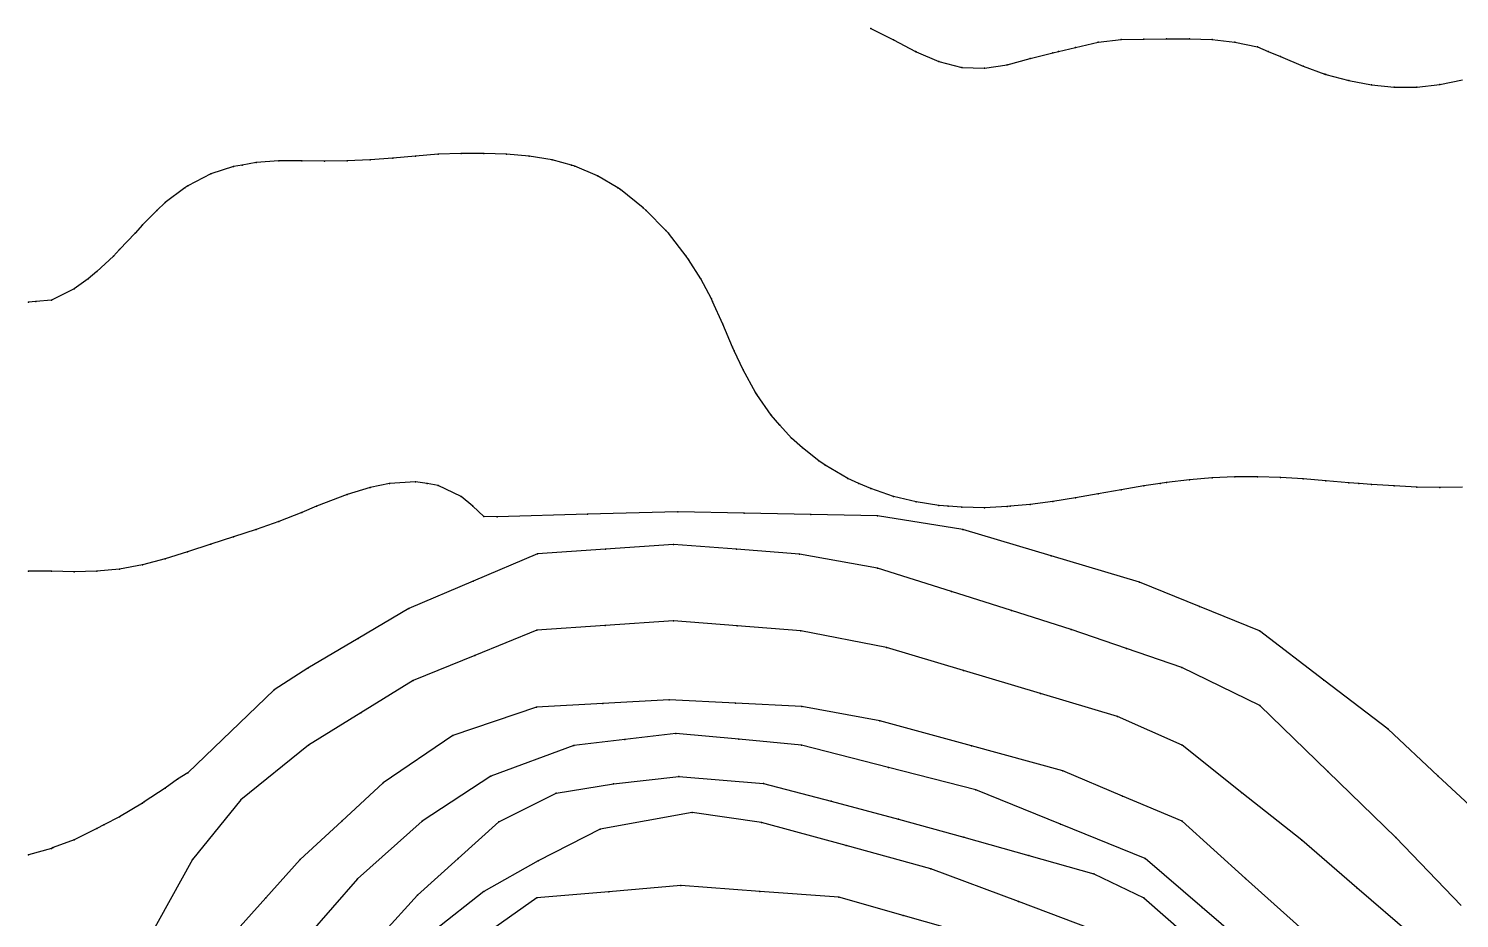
# Model space of a CAD drawing. Extents: x 5604 to 6786, y 4594 to 5776.
# Drawn here: x 5604 to 6355, y 5309 to 5776 of the extents above; entities that cross this region are included whole.
import ezdxf

# ---------------------------------------------------------------- set-up
doc = ezdxf.new("R2010")
doc.units = 0
doc.layers.get('0').update_dxf_attribs({"linetype": 'CONTINUOUS'})

msp = doc.modelspace()

# ---------------------------------------------------------------- linework, layer by layer
at = {"color": 173}
for points in [[(6045.889, 5775.85, 250), (6057.732, 5769.882, 250), (6069.295, 5763.914, 250), (6069.668, 5763.634, 250), (6081.604, 5758.505, 250), (6093.541, 5755.521, 250), (6105.477, 5755.055, 250), (6117.414, 5756.919, 250), (6129.35, 5760.09, 250), (6141.286, 5763.074, 250), (6144.271, 5763.914, 250), (6153.223, 5765.965, 250), (6165.159, 5768.763, 250), (6177.095, 5770.068, 250), (6189.032, 5770.348, 250), (6200.968, 5770.441, 250), (6212.905, 5770.441, 250), (6224.841, 5770.162, 250), (6236.777, 5768.763, 250), (6248.714, 5766.245, 250), (6254.309, 5763.914, 250), (6260.65, 5761.209, 250), (6272.586, 5756.081, 250), (6283.963, 5751.977, 250), (6284.523, 5751.791, 250), (6296.459, 5748.527, 250), (6308.396, 5746.382, 250), (6320.332, 5745.17, 250), (6332.268, 5745.17, 250), (6344.205, 5746.476, 250), (6356.141, 5748.993, 250)], [(6356.141, 5535.165, 240), (6344.205, 5535.071, 240), (6332.268, 5535.258, 240), (6320.332, 5535.817, 240), (6308.396, 5536.563, 240), (6301.774, 5537.123, 240), (6296.459, 5537.496, 240), (6284.523, 5538.521, 240), (6272.586, 5539.547, 240), (6260.65, 5540.293, 240), (6248.714, 5540.667, 240), (6236.777, 5540.667, 240), (6224.841, 5540.107, 240), (6212.905, 5539.081, 240), (6200.968, 5537.589, 240), (6197.518, 5537.123, 240), (6189.032, 5535.817, 240), (6177.095, 5533.859, 240), (6165.159, 5531.714, 240), (6153.223, 5529.663, 240), (6141.286, 5527.704, 240), (6129.35, 5526.119, 240), (6118.999, 5525.187, 240), (6117.414, 5525, 240), (6105.477, 5524.44, 240), (6093.541, 5524.627, 240), (6086.36, 5525.187, 240), (6081.604, 5525.56, 240), (6069.668, 5527.424, 240), (6057.732, 5530.315, 240), (6045.795, 5534.418, 240), (6039.547, 5537.123, 240), (6033.859, 5539.827, 240), (6021.923, 5546.728, 240), (6018.565, 5549.059, 240), (6009.986, 5555.773, 240), (6004.298, 5560.996, 240), (5998.05, 5567.709, 240), (5993.667, 5572.932, 240), (5986.114, 5583.749, 240), (5985.368, 5584.868, 240), (5978.84, 5596.805, 240), (5974.177, 5606.783, 240), (5973.338, 5608.741, 240), (5968.302, 5620.677, 240), (5962.894, 5632.614, 240), (5962.241, 5634.012, 240), (5956.739, 5644.55, 240), (5950.305, 5654.714, 240), (5949.092, 5656.486, 240), (5939.674, 5668.423, 240), (5938.368, 5669.821, 240), (5928.017, 5680.359, 240), (5926.432, 5681.851, 240), (5914.496, 5691.363, 240), (5913.097, 5692.295, 240), (5902.559, 5698.637, 240), (5890.623, 5703.672, 240), (5888.851, 5704.232, 240), (5878.687, 5706.936, 240), (5866.75, 5708.895, 240), (5854.813, 5709.92, 240), (5842.877, 5710.387, 240), (5830.941, 5710.387, 240), (5819.004, 5709.92, 240), (5807.068, 5708.988, 240), (5795.132, 5707.869, 240), (5783.195, 5706.936, 240), (5771.259, 5706.376, 240), (5759.323, 5706.283, 240), (5747.386, 5706.47, 240), (5735.45, 5706.47, 240), (5723.514, 5705.538, 240), (5716.146, 5704.232, 240), (5711.577, 5703.393, 240), (5699.641, 5699.663, 240), (5687.705, 5693.415, 240), (5686.026, 5692.295, 240), (5675.768, 5684.649, 240), (5671.479, 5680.359, 240), (5663.832, 5672.806, 240), (5660.008, 5668.423, 240), (5651.896, 5659.937, 240), (5648.725, 5656.486, 240), (5639.959, 5648.374, 240), (5635.39, 5644.55, 240), (5628.023, 5639.328, 240), (5616.086, 5633.267, 240), (5607.973, 5632.614, 240), (5604.15, 5632.334, 240)], [(6369.483, 5359.374, 220), (6343.305, 5383.771, 220), (6317.126, 5408.168, 220), (6283.402, 5433.951, 220), (6249.679, 5459.733, 220), (6218.246, 5472.513, 220), (6186.813, 5485.292, 220), (6140.432, 5499.16, 220), (6094.051, 5513.028, 220), (6049.297, 5520.14, 220), (6014.396, 5520.858, 220), (5979.494, 5521.577, 220), (5944.593, 5522.295, 220), (5897.221, 5520.982, 220), (5849.848, 5519.67, 220), (5842.877, 5519.871, 220), (5837.189, 5525.187, 220), (5830.941, 5530.315, 220), (5819.004, 5536.097, 220), (5813.129, 5537.123, 220), (5807.068, 5538.055, 220), (5793.453, 5537.123, 220), (5783.195, 5534.978, 220), (5771.259, 5531.341, 220), (5755.126, 5525.187, 220), (5747.386, 5521.922, 220), (5735.45, 5517.26, 220), (5723.514, 5512.97, 220), (5711.577, 5509.147, 220), (5699.641, 5505.23, 220), (5687.518, 5501.313, 220), (5675.768, 5497.583, 220), (5663.832, 5494.413, 220), (5651.896, 5492.175, 220), (5639.959, 5491.056, 220), (5628.023, 5490.776, 220), (5616.086, 5491.056, 220), (5604.15, 5491.149, 220)], [(6355.546, 5315.599, 200), (6321.165, 5351.425, 200), (6285.476, 5386.008, 200), (6249.787, 5420.592, 200), (6208.926, 5440.534, 200), (6179.958, 5450.513, 200), (6150.991, 5460.491, 200), (6119.597, 5470.454, 200), (6088.202, 5480.417, 200), (6049.408, 5492.752, 200), (6008.515, 5500.105, 200), (5975.406, 5502.599, 200), (5942.297, 5505.092, 200), (5906.646, 5502.612, 200), (5870.995, 5500.131, 200), (5837.237, 5485.79, 200), (5803.479, 5471.449, 200), (5777.05, 5455.841, 200), (5750.62, 5440.232, 200), (5732.984, 5428.786, 200), (5687.705, 5385.307, 200), (5682.296, 5381.95, 200), (5675.768, 5377.288, 200), (5664.671, 5370.014, 200), (5663.832, 5369.361, 200), (5651.896, 5362.273, 200), (5643.596, 5358.077, 200), (5639.959, 5356.026, 200), (5628.023, 5350.151, 200), (5617.112, 5346.141, 200), (5616.086, 5345.582, 200), (5604.15, 5342.317, 200)], [(6329.531, 5300.028, 180), (6300.695, 5324.954, 180), (6271.859, 5349.88, 180), (6240.493, 5374.849, 180), (6209.127, 5399.818, 180), (6175.145, 5414.918, 180), (6134.782, 5426.978, 180), (6094.42, 5439.038, 180), (6054.058, 5451.098, 180), (6009.164, 5459.809, 180), (5975.767, 5462.392, 180), (5942.37, 5464.974, 180), (5906.486, 5462.546, 180), (5870.603, 5460.118, 180), (5838.241, 5446.927, 180), (5805.878, 5433.735, 180), (5778.382, 5416.776, 180), (5750.885, 5399.818, 180), (5715.51, 5371.056, 180), (5690.168, 5339.86, 180), (5666.671, 5297.431, 180)], [(6275.688, 5299.88, 160), (6242.392, 5329.902, 160), (6209.097, 5359.924, 160), (6177.836, 5373.112, 160), (6146.576, 5386.301, 160), (6098.603, 5399.458, 160), (6050.63, 5412.614, 160), (6009.66, 5420.013, 160), (5974.894, 5421.808, 160), (5940.127, 5423.602, 160), (5905.311, 5421.673, 160), (5870.494, 5419.745, 160), (5826.597, 5404.9, 160), (5790.154, 5380.026, 160), (5768.397, 5359.909, 160), (5746.642, 5339.793, 160), (5728.631, 5319.654, 160), (5710.62, 5299.515, 160)], [(6249.468, 5288.848, 140), (6219.567, 5314.563, 140), (6189.666, 5340.277, 140), (6145.256, 5358.31, 140), (6100.847, 5376.342, 140), (6055.197, 5388.091, 140), (6009.546, 5399.841, 140), (5976.544, 5402.917, 140), (5943.543, 5405.993, 140), (5916.822, 5402.854, 140), (5890.102, 5399.714, 140), (5846.583, 5383.534, 140), (5810.48, 5359.835, 140), (5776.705, 5329.663, 140), (5750.357, 5299.554, 140)], [(5789.392, 5300.464, 120), (5808.157, 5321.029, 120), (5829.419, 5340.331, 120), (5850.681, 5359.633, 120), (5880.831, 5374.528, 120), (5910.813, 5379.482, 120), (5945.218, 5383.318, 120), (5989.542, 5379.689, 120), (6024.994, 5370.358, 120), (6060.446, 5361.027, 120), (6094.551, 5351.438, 120), (6128.656, 5341.849, 120), (6162.761, 5332.26, 120), (6189.101, 5319.687, 120), (6210.425, 5300.939, 120)], [(6169.093, 5300.517, 100), (6123.224, 5317.706, 100), (6077.355, 5334.895, 100), (6032.905, 5347.082, 100), (5988.455, 5359.269, 100), (5952.171, 5364.46, 100), (5903.955, 5355.701, 100), (5871.447, 5339.123, 100)], [(5871.447, 5339.123, 100), (5842.914, 5323.027, 100), (5817.267, 5302.744, 100)], [(6096.674, 5300.825, 80), (6062.874, 5310.419, 80), (6029.075, 5320.013, 80), (5987.623, 5323.075, 80), (5946.171, 5326.137, 80), (5908.472, 5322.9, 80), (5870.772, 5319.663, 80)], [(5870.772, 5319.663, 80), (5831.938, 5292.182, 80)]]:
    msp.add_polyline3d(points, dxfattribs=at)
for p in [(6045.889, 5775.85, 250), (6200.968, 5770.441, 250), (6212.905, 5770.441, 250), (6057.732, 5769.882, 250), (6069.295, 5763.914, 250), (6069.668, 5763.634, 250), (6141.286, 5763.074, 250), (6144.271, 5763.914, 250), (6153.223, 5765.965, 250), (6165.159, 5768.763, 250), (6177.095, 5770.068, 250), (6189.032, 5770.348, 250), (6224.841, 5770.162, 250), (6236.777, 5768.763, 250), (6248.714, 5766.245, 250), (6254.309, 5763.914, 250), (6081.604, 5758.505, 250), (6093.541, 5755.521, 250), (6117.414, 5756.919, 250), (6129.35, 5760.09, 250), (6260.65, 5761.209, 250), (6272.586, 5756.081, 250), (6105.477, 5755.055, 250), (6283.963, 5751.977, 250), (6284.523, 5751.791, 250), (6296.459, 5748.527, 250), (6308.396, 5746.382, 250), (6320.332, 5745.17, 250), (6332.268, 5745.17, 250), (6344.205, 5746.476, 250), (5830.941, 5710.387, 240), (5842.877, 5710.387, 240), (5711.577, 5703.393, 240), (5716.146, 5704.232, 240), (5723.514, 5705.538, 240), (5735.45, 5706.47, 240), (5747.386, 5706.47, 240), (5759.323, 5706.283, 240), (5771.259, 5706.376, 240), (5783.195, 5706.936, 240), (5795.132, 5707.869, 240), (5807.068, 5708.988, 240), (5819.004, 5709.92, 240), (5854.813, 5709.92, 240), (5866.75, 5708.895, 240), (5878.687, 5706.936, 240), (5888.851, 5704.232, 240), (5890.623, 5703.672, 240), (5699.641, 5699.663, 240), (5902.559, 5698.637, 240), (5686.026, 5692.295, 240), (5687.705, 5693.415, 240), (5913.097, 5692.295, 240), (5914.496, 5691.363, 240), (5671.479, 5680.359, 240), (5675.768, 5684.649, 240), (5926.432, 5681.851, 240), (5928.017, 5680.359, 240), (5660.008, 5668.423, 240), (5663.832, 5672.806, 240), (5938.368, 5669.821, 240), (5939.674, 5668.423, 240), (5651.896, 5659.937, 240), (5648.725, 5656.486, 240), (5949.092, 5656.486, 240), (5950.305, 5654.714, 240), (5635.39, 5644.55, 240), (5639.959, 5648.374, 240), (5956.739, 5644.55, 240), (5628.023, 5639.328, 240), (5604.15, 5632.334, 240), (5607.973, 5632.614, 240), (5616.086, 5633.267, 240), (5962.241, 5634.012, 240), (5962.894, 5632.614, 240), (5968.302, 5620.677, 240), (5973.338, 5608.741, 240), (5974.177, 5606.783, 240), (5978.84, 5596.805, 240), (5985.368, 5584.868, 240), (5986.114, 5583.749, 240), (5993.667, 5572.932, 240), (5998.05, 5567.709, 240), (6004.298, 5560.996, 240), (6009.986, 5555.773, 240), (6018.565, 5549.059, 240), (6021.923, 5546.728, 240), (5807.068, 5538.055, 220), (6033.859, 5539.827, 240), (6212.905, 5539.081, 240), (6224.841, 5540.107, 240), (6236.777, 5540.667, 240), (6248.714, 5540.667, 240), (6260.65, 5540.293, 240), (6272.586, 5539.547, 240), (6284.523, 5538.521, 240), (5771.259, 5531.341, 220), (5783.195, 5534.978, 220), (5793.453, 5537.123, 220), (5813.129, 5537.123, 220), (5819.004, 5536.097, 220), (5830.941, 5530.315, 220), (6039.547, 5537.123, 240), (6045.795, 5534.418, 240), (6057.732, 5530.315, 240), (6165.159, 5531.714, 240), (6177.095, 5533.859, 240), (6189.032, 5535.817, 240), (6197.518, 5537.123, 240), (6200.968, 5537.589, 240), (6296.459, 5537.496, 240), (6301.774, 5537.123, 240), (6308.396, 5536.563, 240), (6320.332, 5535.817, 240), (6332.268, 5535.258, 240), (6344.205, 5535.071, 240), (5755.126, 5525.187, 220), (5837.189, 5525.187, 220), (6069.668, 5527.424, 240), (6081.604, 5525.56, 240), (6086.36, 5525.187, 240), (6093.541, 5524.627, 240), (6105.477, 5524.44, 240), (6117.414, 5525, 240), (6118.999, 5525.187, 240), (6129.35, 5526.119, 240), (6141.286, 5527.704, 240), (6153.223, 5529.663, 240), (5735.45, 5517.26, 220), (5747.386, 5521.922, 220), (5842.877, 5519.871, 220), (5849.848, 5519.67, 220), (5897.221, 5520.982, 220), (5944.593, 5522.295, 220), (5979.494, 5521.577, 220), (6014.396, 5520.858, 220), (6049.297, 5520.14, 220), (5711.577, 5509.147, 220), (5723.514, 5512.97, 220), (6094.051, 5513.028, 220), (5687.518, 5501.313, 220), (5699.641, 5505.23, 220), (5906.646, 5502.612, 200), (5942.297, 5505.092, 200), (5975.406, 5502.599, 200), (5663.832, 5494.413, 220), (5675.768, 5497.583, 220), (5870.995, 5500.131, 200), (6008.515, 5500.105, 200), (6049.408, 5492.752, 200), (6140.432, 5499.16, 220), (5604.15, 5491.149, 220), (5616.086, 5491.056, 220), (5628.023, 5490.776, 220), (5639.959, 5491.056, 220), (5651.896, 5492.175, 220), (5837.237, 5485.79, 200), (6186.813, 5485.292, 220), (6088.202, 5480.417, 200), (5803.479, 5471.449, 200), (6119.597, 5470.454, 200), (6218.246, 5472.513, 220), (5942.37, 5464.974, 180), (5777.05, 5455.841, 200), (5870.603, 5460.118, 180), (5906.486, 5462.546, 180), (5975.767, 5462.392, 180), (6009.164, 5459.809, 180), (6150.991, 5460.491, 200), (6249.679, 5459.733, 220), (6054.058, 5451.098, 180), (6179.958, 5450.513, 200), (5750.62, 5440.232, 200), (5838.241, 5446.927, 180), (6208.926, 5440.534, 200), (5805.878, 5433.735, 180), (6094.42, 5439.038, 180), (6283.402, 5433.951, 220), (5732.984, 5428.786, 200), (6134.782, 5426.978, 180), (5870.494, 5419.745, 160), (5905.311, 5421.673, 160), (5940.127, 5423.602, 160), (5974.894, 5421.808, 160), (6009.66, 5420.013, 160), (6249.787, 5420.592, 200), (5778.382, 5416.776, 180), (6050.63, 5412.614, 160), (6175.145, 5414.918, 180), (5826.597, 5404.9, 160), (5916.822, 5402.854, 140), (5943.543, 5405.993, 140), (5976.544, 5402.917, 140), (6317.126, 5408.168, 220), (5750.885, 5399.818, 180), (5890.102, 5399.714, 140), (6009.546, 5399.841, 140), (6098.603, 5399.458, 160), (6209.127, 5399.818, 180), (6055.197, 5388.091, 140), (5682.296, 5381.95, 200), (5687.705, 5385.307, 200), (5846.583, 5383.534, 140), (5945.218, 5383.318, 120), (6146.576, 5386.301, 160), (6285.476, 5386.008, 200), (6343.305, 5383.771, 220), (5675.768, 5377.288, 200), (5790.154, 5380.026, 160), (5880.831, 5374.528, 120), (5910.813, 5379.482, 120), (5989.542, 5379.689, 120), (6100.847, 5376.342, 140), (6177.836, 5373.112, 160), (6240.493, 5374.849, 180), (5663.832, 5369.361, 200), (5664.671, 5370.014, 200), (5715.51, 5371.056, 180), (6024.994, 5370.358, 120), (5643.596, 5358.077, 200), (5651.896, 5362.273, 200), (5768.397, 5359.909, 160), (5810.48, 5359.835, 140), (5850.681, 5359.633, 120), (5952.171, 5364.46, 100), (5988.455, 5359.269, 100), (6060.446, 5361.027, 120), (6145.256, 5358.31, 140), (6209.097, 5359.924, 160), (5639.959, 5356.026, 200), (5903.955, 5355.701, 100), (6094.551, 5351.438, 120), (6321.165, 5351.425, 200), (5616.086, 5345.582, 200), (5617.112, 5346.141, 200), (5628.023, 5350.151, 200), (6032.905, 5347.082, 100), (6271.859, 5349.88, 180), (5604.15, 5342.317, 200), (5690.168, 5339.86, 180), (5746.642, 5339.793, 160), (5829.419, 5340.331, 120), (5871.447, 5339.123, 100), (5871.447, 5339.123, 100), (6128.656, 5341.849, 120), (6189.666, 5340.277, 140), (5776.705, 5329.663, 140), (6077.355, 5334.895, 100), (6162.761, 5332.26, 120), (6242.392, 5329.902, 160), (5808.157, 5321.029, 120), (5842.914, 5323.027, 100), (5908.472, 5322.9, 80), (5946.171, 5326.137, 80), (5987.623, 5323.075, 80), (6300.695, 5324.954, 180), (5728.631, 5319.654, 160), (5870.772, 5319.663, 80), (5870.772, 5319.663, 80), (6029.075, 5320.013, 80), (6123.224, 5317.706, 100), (6189.101, 5319.687, 120), (6219.567, 5314.563, 140), (6062.874, 5310.419, 80)]:
    msp.add_point(p, dxfattribs=at)

doc.saveas('drawing.dxf')
